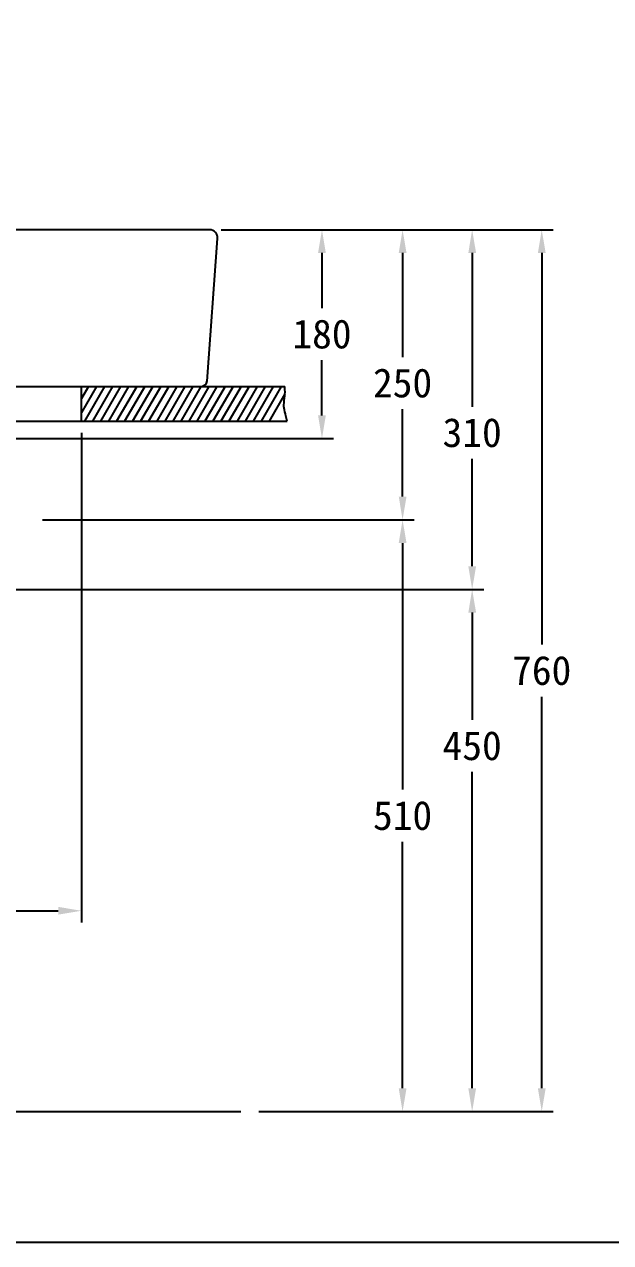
# Model space of a CAD drawing. Extents: x 0 to 3100, y 0 to 2100.
# Drawn here: x 1140 to 1646, y 0 to 1050 of the extents above; entities that cross this region are included whole.
import ezdxf

# ---------------------------------------------------------------- set-up
doc = ezdxf.new("R2010")
doc.units = 0
doc.header["$LTSCALE"] = 20
doc.header["$MEASUREMENT"] = 0
doc.layers.get('DEFPOINTS').update_dxf_attribs({"linetype": 'CONTINUOUS'})
for name, color, linetype in [('1', 1, 'CONTINUOUS'), ('3', 3, 'CONTINUOUS'), ('5', 5, 'CONTINUOUS'), ('7', 7, 'CONTINUOUS')]:
    doc.layers.add(name, color=color, linetype=linetype)
doc.dimstyles.get("Standard").update_dxf_attribs({"dimtxt": 2.5, "dimasz": 2, "dimexe": 2, "dimexo": 1, "dimgap": 1.5, "dimtad": 1, "dimdec": 0, "dimlfac": 10, "dimrnd": 0.5, "dimzin": 0, "dimdsep": 46, "dimtxsty": 'Standard', "dimcen": 0, "dimclrt": 2, "dimadec": 0, "dimazin": 0, "dimtfac": 1, "dimtdec": 0, "dimtmove": 0, "dimatfit": 3, "dimfxl": 1, "dimtolj": 1, "dimtzin": 0, "dimarcsym": 0})

# ---------------------------------------------------------------- blocks, each defined once
blk = doc.blocks.new('*D4')
at = {"layer": '7', "color": 3, "lineweight": -2, "transparency": 16777216}
for p, q in [((1309.6, 873), (1596.1, 873)), ((1586.1, 853), (1586.1, 515.5)), ((1586.1, 133), (1586.1, 470.5)), ((1530.3, 113), (1596.1, 113))]:
    blk.add_line(p, q, dxfattribs=at)
at = {"layer": '7', "color": 3, "transparency": 16777216}
for points in [[(1582.8, 853), (1589.5, 853), (1586.1, 873)], [(1582.8, 133), (1589.5, 133), (1586.1, 113)]]:
    blk.add_solid(points, dxfattribs=at)
at = {"layer": 'DEFPOINTS', "color": 0, "transparency": 16777216}
for p in [(1299.6, 873), (1520.3, 113), (1586.1, 113)]:
    blk.add_point(p, dxfattribs=at)
at = {"layer": '7', "color": 2, "transparency": 16777216, "insert": (1586.1, 493), "char_height": 25, "attachment_point": 5}
blk.add_mtext('\\A1;760', dxfattribs=at)
blk = doc.blocks.new('*D6')
at = {"layer": '7', "color": 3, "lineweight": -2, "transparency": 16777216}
for p, q in [((1410.6, 873), (1476.1, 873)), ((1466.1, 853), (1466.1, 763.3)), ((1466.1, 643), (1466.1, 718.3)), ((1155.7, 623), (1476.1, 623))]:
    blk.add_line(p, q, dxfattribs=at)
at = {"layer": '7', "color": 3, "transparency": 16777216}
for points in [[(1462.8, 853), (1469.5, 853), (1466.1, 873)], [(1462.8, 643), (1469.5, 643), (1466.1, 623)]]:
    blk.add_solid(points, dxfattribs=at)
at = {"layer": 'DEFPOINTS', "color": 0, "transparency": 16777216}
for p in [(1400.6, 873), (1145.7, 623), (1466.1, 623)]:
    blk.add_point(p, dxfattribs=at)
at = {"layer": '7', "color": 2, "transparency": 16777216, "insert": (1466.1, 740.8), "char_height": 25, "attachment_point": 5}
blk.add_mtext('\\A1;250', dxfattribs=at)
blk = doc.blocks.new('*D5')
at = {"layer": '7', "color": 3, "lineweight": -2, "transparency": 16777216}
for p, q in [((1496.1, 873), (1536.1, 873)), ((1526.1, 853), (1526.1, 720.5)), ((1526.1, 583), (1526.1, 675.5)), ((1074.6, 563), (1536.1, 563))]:
    blk.add_line(p, q, dxfattribs=at)
at = {"layer": '7', "color": 3, "transparency": 16777216}
for points in [[(1522.8, 853), (1529.5, 853), (1526.1, 873)], [(1522.8, 583), (1529.5, 583), (1526.1, 563)]]:
    blk.add_solid(points, dxfattribs=at)
at = {"layer": 'DEFPOINTS', "color": 0, "transparency": 16777216}
for p in [(1486.1, 873), (1064.6, 563), (1526.1, 563)]:
    blk.add_point(p, dxfattribs=at)
at = {"layer": '7', "color": 2, "transparency": 16777216, "insert": (1526.1, 698), "char_height": 25, "attachment_point": 5}
blk.add_mtext('\\A1;310', dxfattribs=at)
blk = doc.blocks.new('*D7')
at = {"layer": '7', "color": 3, "lineweight": -2, "transparency": 16777216}
for p, q in [((1526.1, 543), (1526.1, 450.7)), ((1526.1, 133), (1526.1, 405.7)), ((1342.1, 113), (1536.1, 113))]:
    blk.add_line(p, q, dxfattribs=at)
at = {"layer": '7', "color": 3, "transparency": 16777216}
for points in [[(1522.8, 543), (1529.5, 543), (1526.1, 563)], [(1522.8, 133), (1529.5, 133), (1526.1, 113)]]:
    blk.add_solid(points, dxfattribs=at)
at = {"layer": 'DEFPOINTS', "color": 0, "transparency": 16777216}
for p in [(1526.1, 563), (1332.1, 113), (1526.1, 113)]:
    blk.add_point(p, dxfattribs=at)
at = {"layer": '7', "color": 2, "transparency": 16777216, "insert": (1526.1, 428.2), "char_height": 25, "attachment_point": 5}
blk.add_mtext('\\A1;450', dxfattribs=at)
blk = doc.blocks.new('*D8')
at = {"layer": '7', "color": 3, "lineweight": -2, "transparency": 16777216}
for p, q in [((1466.1, 603), (1466.1, 390.5)), ((1466.1, 133), (1466.1, 345.5)), ((1342.1, 113), (1476.1, 113))]:
    blk.add_line(p, q, dxfattribs=at)
at = {"layer": '7', "color": 3, "transparency": 16777216}
for points in [[(1462.8, 603), (1469.5, 603), (1466.1, 623)], [(1462.8, 133), (1469.5, 133), (1466.1, 113)]]:
    blk.add_solid(points, dxfattribs=at)
at = {"layer": 'DEFPOINTS', "color": 0, "transparency": 16777216}
for p in [(1466.1, 623), (1332.1, 113), (1466.1, 113)]:
    blk.add_point(p, dxfattribs=at)
at = {"layer": '7', "color": 2, "transparency": 16777216, "insert": (1466.1, 368), "char_height": 25, "attachment_point": 5}
blk.add_mtext('\\A1;510', dxfattribs=at)
blk = doc.blocks.new('*D18')
at = {"layer": '7', "color": 3, "lineweight": -2, "transparency": 16777216}
for p, q in [((1309.6, 873), (1406.6, 873)), ((1396.6, 853), (1396.6, 805.5)), ((1396.6, 713), (1396.6, 760.5)), ((1066.8, 693), (1406.6, 693))]:
    blk.add_line(p, q, dxfattribs=at)
at = {"layer": '7', "color": 3, "transparency": 16777216}
for points in [[(1393.2, 853), (1399.9, 853), (1396.6, 873)], [(1393.2, 713), (1399.9, 713), (1396.6, 693)]]:
    blk.add_solid(points, dxfattribs=at)
at = {"layer": 'DEFPOINTS', "color": 0, "transparency": 16777216}
for p in [(1299.6, 873), (1056.8, 693, -482.6), (1396.6, 693)]:
    blk.add_point(p, dxfattribs=at)
at = {"layer": '7', "color": 2, "transparency": 16777216, "insert": (1396.6, 783), "char_height": 25, "attachment_point": 5}
blk.add_mtext('\\A1;180', dxfattribs=at)
blk = doc.blocks.new('*D20')
at = {"layer": '7', "color": 3, "lineweight": -2, "transparency": 16777216}
for p, q in [((864.1, 698), (864.1, 276)), ((1189.1, 698), (1189.1, 276)), ((884.1, 286), (1169.1, 286))]:
    blk.add_line(p, q, dxfattribs=at)
at = {"layer": '7', "color": 3, "transparency": 16777216}
for points in [[(884.1, 289.4), (884.1, 282.7), (864.1, 286)], [(1169.1, 289.4), (1169.1, 282.7), (1189.1, 286)]]:
    blk.add_solid(points, dxfattribs=at)
at = {"layer": 'DEFPOINTS', "color": 0, "transparency": 16777216}
for p in [(864.1, 708), (1189.1, 708), (1189.1, 286)]:
    blk.add_point(p, dxfattribs=at)
at = {"layer": '7', "color": 2, "transparency": 16777216, "insert": (1026.6, 308.5), "char_height": 25, "attachment_point": 5}
blk.add_mtext('\\A1;325', dxfattribs=at)

msp = doc.modelspace()

# ---------------------------------------------------------------- linework, layer by layer
at = {"layer": '1'}
msp.add_line((726.6, 113), (1326.6, 113), dxfattribs=at)
at = {"layer": '1', "color": 1}
msp.add_open_spline([(1366.6, 708, -5.7), (1365, 714.9, -2.9), (1363, 720.2, 0.8), (1364.7, 729.2, 0), (1364.8, 733.9, -0.3), (1364.6, 738, -0.3)], degree=3, knots=[5.118111, 5.118111, 5.118111, 5.118111, 17.537984, 25.319688, 31.432652, 31.432652, 31.432652, 31.432652], dxfattribs=at)
at = {"layer": '3', "color": 1}
for p, q in [((1202.1, 738), (1189.1, 715.4)), ((1195.2, 738), (1189.1, 727.4)), ((1209, 738), (1191.7, 708)), ((1216, 738), (1198.7, 708)), ((1222.9, 738), (1205.6, 708)), ((1229.8, 738), (1212.5, 708)), ((1236.8, 738), (1219.4, 708)), ((1243.7, 738), (1226.4, 708)), ((1250.6, 738), (1233.3, 708)), ((1257.5, 738), (1240.2, 708)), ((1264.5, 738), (1247.1, 708)), ((1271.4, 738), (1254.1, 708)), ((1278.3, 738), (1261, 708)), ((1285.3, 738), (1267.9, 708)), ((1292.2, 738), (1274.9, 708)), ((1299.1, 738), (1281.8, 708)), ((1306, 738), (1288.7, 708)), ((1313, 738), (1295.6, 708)), ((1319.9, 738), (1302.6, 708)), ((1326.8, 738), (1309.5, 708)), ((1333.8, 738), (1316.4, 708)), ((1340.7, 738), (1323.4, 708)), ((1347.6, 738), (1330.3, 708)), ((1354.5, 738), (1337.2, 708)), ((1361.5, 738), (1344.1, 708)), ((1364.7, 731.6), (1351.1, 708))]:
    msp.add_line(p, q, dxfattribs=at)
at = {"layer": '5'}
msp.add_lwpolyline([(0, 2100), (3100, 2100), (3100, 0), (0, 0)], close=True, dxfattribs=at)
at = {"layer": '7'}
for p, q in [((1299.6, 873), (1026.6, 873)), ((1151.6, 738), (1364.6, 738)), ((1189.1, 708), (1189.1, 738)), ((901.6, 708), (1151.6, 708))]:
    msp.add_line(p, q, dxfattribs=at)
at = {"layer": '7', "extrusion": (0, 1, 0)}
for p, q in [((1297.5, 742.6, -8.9), (1306.5, 865.5)), ((1026.6, 738, -9.3), (1292.5, 738, -9.3)), ((1151.6, 708, -9.3), (1366.6, 708, -9.3))]:
    msp.add_line(p, q, dxfattribs=at)
at = {"layer": '7'}
msp.add_arc((1299.6, 866), 7, 355.3894, 90, dxfattribs=at)
at = {"layer": '7', "extrusion": (2.03217e-08, -0.072426, 0.997374)}
msp.add_arc((1292.5, 740.4, -62.7), 5, 270, 355.7967, dxfattribs=at)

# ---------------------------------------------------------------- dimensions: what is measured, and where the dimension line sits
at = {"layer": '7'}
for base, p1, p2, picture, middle in [((1396.6, 693), (1299.6, 873), (1056.8, 693, -482.6), '*D18', (1396.6, 783)), ((1586.1, 113), (1299.6, 873), (1520.3, 113), '*D4', (1586.1, 493)), ((1466.1, 113), (1466.1, 623), (1332.1, 113), '*D8', (1466.1, 368))]:
    dim = msp.add_linear_dim(base=base, p1=p1, p2=p2, angle=90, dimstyle='Standard', override={"dimtxt": 25, "dimasz": 20, "dimexe": 10, "dimexo": 10, "dimgap": 10, "dimtih": 1, "dimtoh": 1, "dimlfac": 1, "dimzin": 8, "dimclrd": 3, "dimclre": 3}, dxfattribs=at)
    dim.commit()
    dim.dimension.update_dxf_attribs({"geometry": picture, "text_midpoint": middle})
for base, p1, p2, picture, middle in [((1526.1, 563), (1486.1, 873), (1064.6, 563), '*D5', (1526.1, 698)), ((1466.1, 623), (1400.6, 873), (1145.7, 623), '*D6', (1466.1, 740.8)), ((1526.1, 113), (1526.1, 563), (1332.1, 113), '*D7', (1526.1, 428.2))]:
    dim = msp.add_linear_dim(base=base, p1=p1, p2=p2, angle=90, dimstyle='Standard', override={"dimtxt": 25, "dimasz": 20, "dimexe": 10, "dimexo": 10, "dimgap": 10, "dimtih": 1, "dimtoh": 1, "dimlfac": 1, "dimzin": 8, "dimclrd": 3, "dimclre": 3}, dxfattribs=at)
    dim.commit()
    dim.dimension.update_dxf_attribs({"geometry": picture, "text_midpoint": middle, "dimtype": 160})
dim = msp.add_linear_dim(base=(1189.1, 286), p1=(864.1, 708), p2=(1189.1, 708), dimstyle='Standard', override={"dimtxt": 25, "dimasz": 20, "dimexe": 10, "dimexo": 10, "dimgap": 10, "dimtih": 1, "dimtoh": 1, "dimlfac": 1, "dimzin": 8, "dimclrd": 3, "dimclre": 3}, dxfattribs=at)
dim.commit()
dim.dimension.update_dxf_attribs({"geometry": '*D20', "text_midpoint": (1026.6, 308.5)})

doc.saveas('drawing.dxf')
